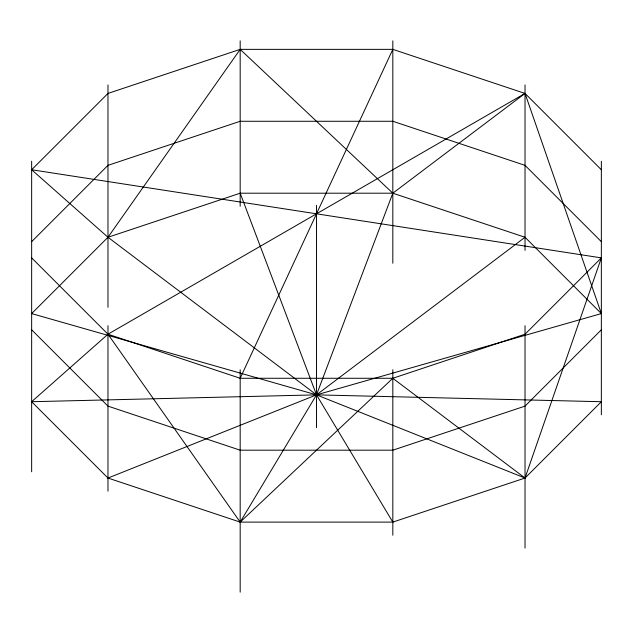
<?xml version="1.0" encoding="UTF-8"?>
<svg xmlns="http://www.w3.org/2000/svg" width="633" height="633" viewBox="0 0 633 633"><rect width="100%" height="100%" fill="white"/><g stroke="black" fill="none" stroke-linecap="round" stroke-linejoin="round"><path stroke-width="0.95" d="M107.974 478.042L316.5 394.865L601.35 313.588L525.026 93.423L107.974 334.208L31.65 401.718L107.974 478.042L240.176 522.106L392.824 522.106L525.026 478.042L601.35 257.884L31.65 169.747L107.974 93.423L240.176 49.358L392.824 49.358L525.026 93.423L601.35 169.747M525.026 93.423L392.824 193.2L316.5 394.865L240.176 522.106L107.974 334.208L31.65 257.884M107.974 334.208L240.176 378.273L392.824 49.358M31.65 401.718L316.5 394.865L601.35 401.718L525.026 478.042L316.5 394.865L31.65 313.588L107.974 237.264L240.176 49.358L392.824 193.2L525.026 237.264L601.35 313.588M31.65 241.671L107.974 165.348L240.176 121.275L392.824 121.275L525.026 165.348L601.35 241.671M601.35 257.884L525.026 334.208L392.824 378.273L240.176 378.273M601.35 329.801L525.026 406.125L392.824 450.19L240.176 450.19L107.974 406.125L31.65 329.801M240.176 522.106L392.824 378.273L525.026 478.042M525.026 237.264L316.5 394.865L107.974 237.264L31.65 169.747M107.974 237.264L240.176 193.2L392.824 193.2M392.824 522.106L316.5 394.865L240.176 193.2M601.35 161.233L601.35 414.852M525.026 84.909L525.026 250.399M525.026 325.694L525.026 548.091M392.824 40.844L392.824 263.241M392.824 369.759L392.824 535.241M316.5 205.298L316.5 427.702M240.176 40.844L240.176 206.326M240.176 369.759L240.176 592.156M107.974 84.909L107.974 307.306M107.974 325.694L107.974 491.176M31.65 161.233L31.65 471.767"/></g></svg>
